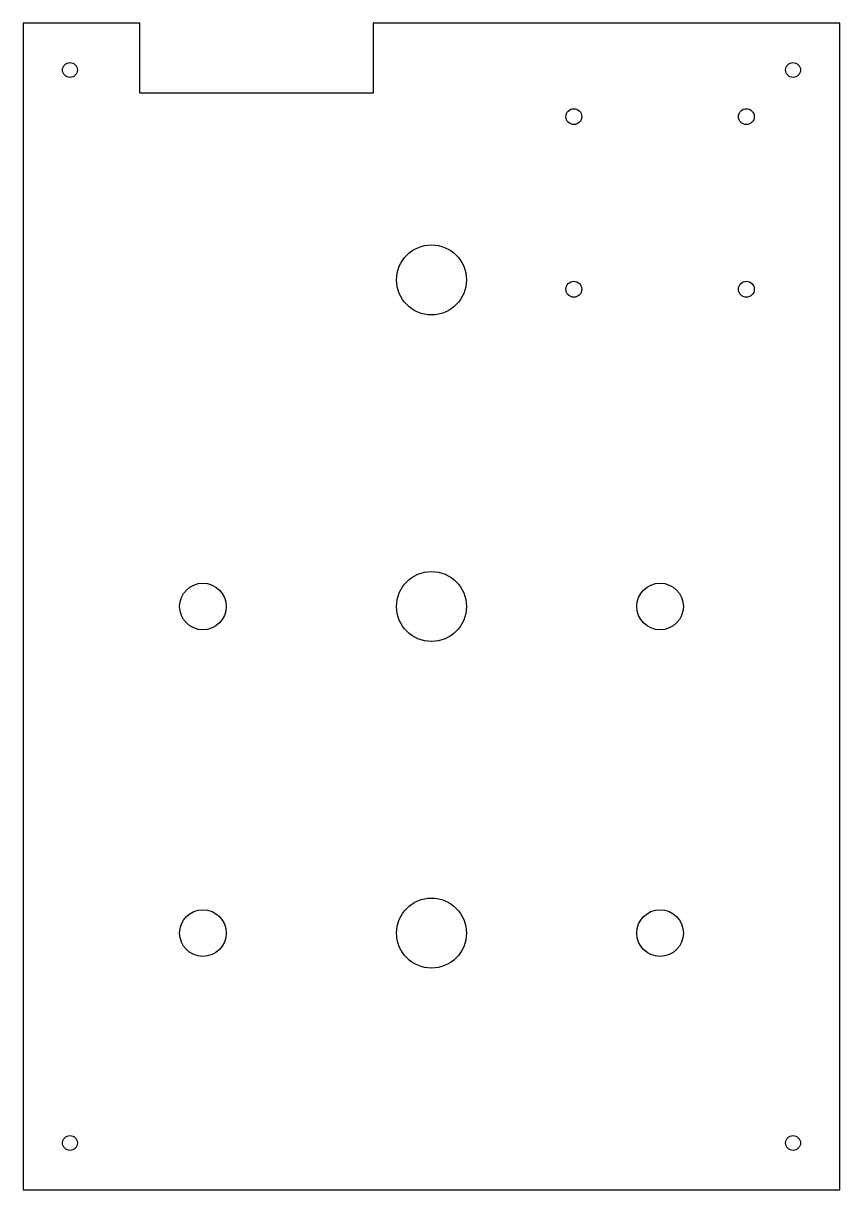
# Model space of a CAD drawing. Header units: millimetres. Extents: x -88 to 88, y -125 to 125.
import ezdxf

# ---------------------------------------------------------------- set-up
doc = ezdxf.new("R2010")
doc.units = ezdxf.units.MM

msp = doc.modelspace()

# ---------------------------------------------------------------- linework, layer by layer
at = {"color": 7, "linetype": 'Continuous', "lineweight": 25}
for p, q in [((-62.5, 125), (-87.5, 125)), ((-87.5, 125), (-87.5, -125)), ((-62.5, 110), (-62.5, 125)), ((87.5, 125), (-12.5, 125)), ((-12.5, 125), (-12.5, 110)), ((87.5, -125), (87.5, 125)), ((-12.5, 110), (-62.5, 110)), ((-87.5, -125), (87.5, -125))]:
    msp.add_line(p, q, dxfattribs=at)
for centre, radius in [((-77.5, 115), 1.6), ((77.5, 115), 1.6), ((30.5, 105), 1.7), ((67.5, 105), 1.7), ((0, 70), 7.5), ((30.5, 68), 1.7), ((67.5, 68), 1.7), ((0, 0), 7.5), ((-49, 0), 5), ((49, 0), 5), ((0, -70), 7.5), ((-49, -70), 5), ((49, -70), 5), ((-77.5, -115), 1.6), ((77.5, -115), 1.6)]:
    msp.add_circle(centre, radius, dxfattribs=at)

doc.saveas('drawing.dxf')
